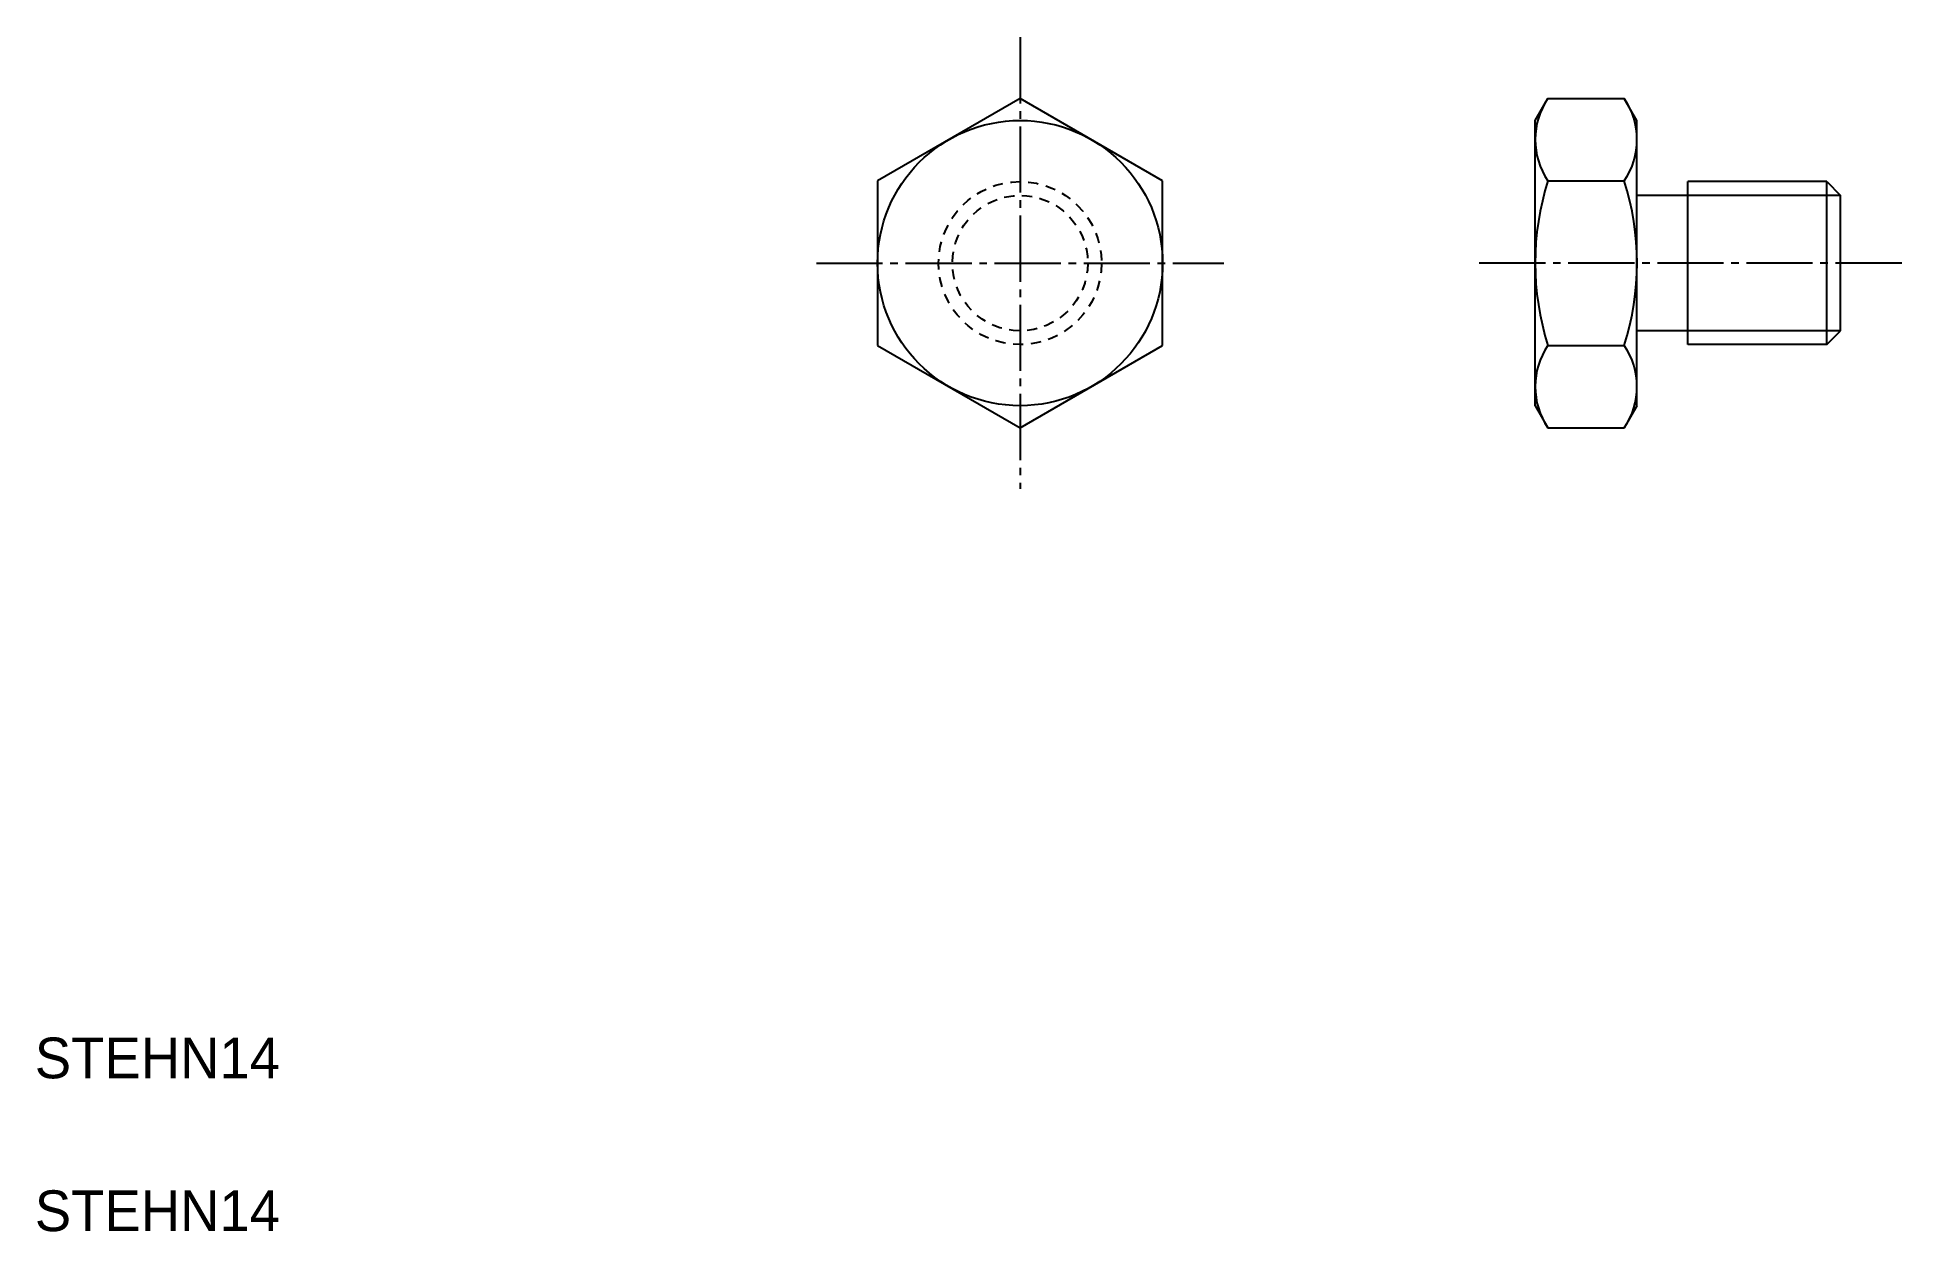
# Model space of a CAD drawing. Extents: x 5.1 to 96.7, y 5 to 63.6.
import ezdxf

# ---------------------------------------------------------------- set-up
doc = ezdxf.new("R2010")
doc.units = 0
doc.header["$LTSCALE"] = 0.25
doc.linetypes.add('CENTER', pattern=[17.5, 13, -1.5, 1.5, -1.5])
doc.linetypes.add('DASHED', pattern=[3.5, 2, -1.5])
doc.layers.get('0').update_dxf_attribs({"linetype": 'CONTINUOUS'})
doc.layers.add('CENTER', color=1, linetype='CENTER')

msp = doc.modelspace()

# ---------------------------------------------------------------- linework, layer by layer
at = {"color": 7, "linetype": 'CONTINUOUS'}
for p, q in [((53.386, 60.599), (46.386, 56.557)), ((60.386, 56.557), (53.386, 60.599)), ((78.684, 59.516), (79.31, 60.599)), ((79.31, 60.599), (83.059, 60.599)), ((83.684, 59.516), (83.059, 60.599)), ((78.684, 45.516), (78.684, 59.516)), ((83.684, 45.516), (83.684, 59.516)), ((46.386, 56.557), (46.386, 48.474)), ((60.386, 48.474), (60.386, 56.557)), ((79.31, 56.557), (83.059, 56.557)), ((86.184, 48.516), (86.184, 56.516)), ((93.008, 56.516), (86.184, 56.516)), ((93.008, 48.516), (93.008, 56.516)), ((93.008, 56.516), (93.684, 55.839)), ((86.184, 55.839), (83.684, 55.839)), ((93.684, 49.192), (93.684, 55.839)), ((86.184, 49.192), (83.684, 49.192)), ((93.008, 48.516), (93.684, 49.192)), ((46.386, 48.474), (53.386, 44.433)), ((53.386, 44.433), (60.386, 48.474)), ((79.31, 48.474), (83.059, 48.474)), ((93.008, 48.516), (86.184, 48.516)), ((78.684, 45.516), (79.31, 44.433)), ((83.684, 45.516), (83.059, 44.433)), ((79.31, 44.433), (83.059, 44.433))]:
    msp.add_line(p, q, dxfattribs=at)
for p, q in [((56.886, 58.578), (56.887, 58.578)), ((58.636, 57.567), (58.636, 57.568))]:
    msp.add_line(p, q)
at = {"color": 3, "linetype": 'CONTINUOUS'}
for p, q in [((93.684, 55.839), (86.184, 55.839)), ((93.684, 49.192), (86.184, 49.192))]:
    msp.add_line(p, q, dxfattribs=at)
at = {"color": 7, "linetype": 'CONTINUOUS'}
msp.add_circle((53.386, 52.516), 7, dxfattribs=at)
at = {"color": 3, "linetype": 'DASHED'}
for radius in [4, 3.323]:
    msp.add_circle((53.386, 52.516), radius, dxfattribs=at)
for centre, radius, start, end in [((82.263, 58.578), 3.578, 145.61569, 214.38431), ((80.106, 58.578), 3.578, 325.61569, 34.38431), ((92.059, 52.516), 13.375, 162.41201, 197.58799), ((70.31, 52.516), 13.375, 342.41201, 17.58799), ((82.263, 46.453), 3.578, 145.61569, 214.38431), ((80.106, 46.453), 3.578, 325.61569, 34.38431)]:
    msp.add_arc(centre, radius, start, end)
at = {"layer": 'CENTER', "color": 1, "linetype": 'CENTER'}
for p, q in [((53.386, 63.599), (53.386, 41.433)), ((43.386, 52.516), (63.386, 52.516)), ((96.684, 52.516), (75.684, 52.516))]:
    msp.add_line(p, q, dxfattribs=at)

# ---------------------------------------------------------------- texts
for p in [(5, 12.5), (5, 5)]:
    msp.add_text('STEHN14', height=2).set_placement(p)

doc.saveas('drawing.dxf')
